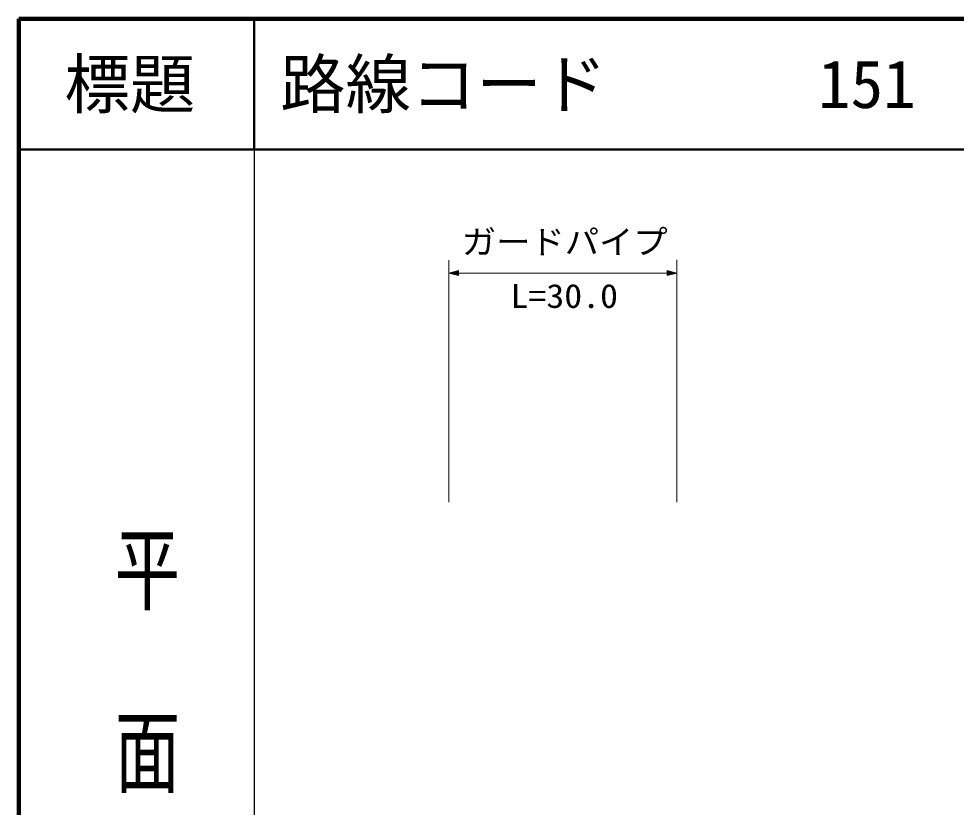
# Model space of a CAD drawing. Units: millimetres, scale not verified. Extents: x 40000 to 680000, y 20000 to 380000.
# Drawn here: x 40000 to 111722, y 319658 to 380000 of the extents above; entities that cross this region are included whole.
import ezdxf
from ezdxf.enums import TextEntityAlignment as Align

# ---------------------------------------------------------------- set-up
doc = ezdxf.new("R2010")
doc.units = ezdxf.units.MM
doc.header["$LTSCALE"] = 1000
for name, color, linetype, lineweight in [('M-STR-HTXT', 7, 'Continuous', 13), ('M-TTL', 2, 'Continuous', 140), ('M-TTL-BAND', 7, 'Continuous', 25), ('M-TTL-LINE', 7, 'Continuous', 50)]:
    doc.layers.add(name, color=color, linetype=linetype, lineweight=lineweight)
doc.layers.add('M-TTL-TXT', color=7, linetype='Continuous')
doc.styles.add('@ＭＳ ゴシック', font='')
doc.styles.add('ＭＳ ゴシック', font='')
doc.styles.get('@ＭＳ ゴシック').set_extended_font_data('@MS Gothic')
doc.styles.get('ＭＳ ゴシック').set_extended_font_data('MS Gothic')

msp = doc.modelspace()

# ---------------------------------------------------------------- linework, layer by layer
at = {"layer": 'M-STR-HTXT'}
for p, q in [((72901, 343004), (72896, 361535)), ((90350, 361540), (90356, 343009)), ((73646, 360722), (72896, 360535)), ((72896, 360535), (90351, 360540)), ((72896, 360535), (73646, 360347)), ((72973, 360535), (73627, 360694)), ((73627, 360376), (72975, 360535)), ((73050, 360535), (73599, 360666)), ((73599, 360404), (73050, 360535)), ((73125, 360535), (73571, 360638)), ((73571, 360432), (73125, 360535)), ((73202, 360535), (73543, 360610)), ((73543, 360460), (73202, 360535)), ((73277, 360535), (73515, 360582)), ((73515, 360488), (73277, 360535)), ((73354, 360535), (73487, 360554)), ((73487, 360535), (73354, 360535)), ((73487, 360516), (73354, 360535)), ((73487, 360554), (73487, 360516)), ((73515, 360582), (73515, 360488)), ((73543, 360610), (73543, 360460)), ((73571, 360638), (73571, 360432)), ((73599, 360666), (73599, 360404)), ((73627, 360694), (73627, 360376)), ((73646, 360347), (73646, 360722)), ((90351, 360540), (89601, 360727)), ((89601, 360727), (89601, 360352)), ((89601, 360352), (90351, 360540)), ((89619, 360380), (89619, 360699)), ((89619, 360699), (90272, 360540)), ((90274, 360540), (89619, 360380)), ((89648, 360408), (89647, 360671)), ((89647, 360671), (90197, 360540)), ((90197, 360540), (89648, 360408)), ((89676, 360436), (89676, 360643)), ((89676, 360643), (90122, 360540)), ((90122, 360540), (89676, 360436)), ((89704, 360465), (89704, 360615)), ((89704, 360615), (90045, 360540)), ((90045, 360540), (89704, 360465)), ((89732, 360493), (89732, 360586)), ((89732, 360586), (89970, 360540)), ((89970, 360540), (89732, 360493)), ((89760, 360521), (89760, 360558)), ((89760, 360558), (89893, 360540)), ((89760, 360540), (89893, 360540)), ((89893, 360540), (89760, 360521))]:
    msp.add_line(p, q, dxfattribs=at)
at = {"layer": 'M-TTL'}
for p, q in [((40000, 380000), (40000, 20000)), ((680000, 380000), (40000, 380000))]:
    msp.add_line(p, q, dxfattribs=at)
at = {"layer": 'M-TTL-BAND'}
msp.add_line((58000, 370000), (58000, 20000), dxfattribs=at)
at = {"layer": 'M-TTL-LINE'}
for p, q in [((58000, 380000), (58000, 370000)), ((40000, 370000), (680000, 370000))]:
    msp.add_line(p, q, dxfattribs=at)

# ---------------------------------------------------------------- texts
at = {"layer": 'M-STR-HTXT', "style": 'ＭＳ ゴシック'}
for s, width, p in [('ガードパイプ', 1.05, (73894, 361458)), ('L=30.0', 1.1, (77616, 357319))]:
    msp.add_text(s, height=1833, dxfattribs=dict(at, width=width)).set_placement(p, align=Align.BOTTOM_LEFT)
at = {"layer": 'M-TTL-BAND', "style": '@ＭＳ ゴシック', "width": 1.4}
msp.add_text('平  面  図', height=3666, rotation=270, dxfattribs=at).set_placement((49777, 306475), align=Align.MIDDLE_RIGHT)
at = {"layer": 'M-TTL-TXT', "style": 'ＭＳ ゴシック'}
msp.add_text('標題', height=3666, dxfattribs=at).set_placement((48500, 375000), align=Align.MIDDLE_CENTER)
for s, p in [('路線コード', (60000, 375000)), ('151', (101142, 375000)), ('151', (101142, 375000)), ('151', (101142, 375000))]:
    msp.add_text(s, height=3666, dxfattribs=at).set_placement(p, align=Align.MIDDLE_LEFT)

doc.saveas('drawing.dxf')
